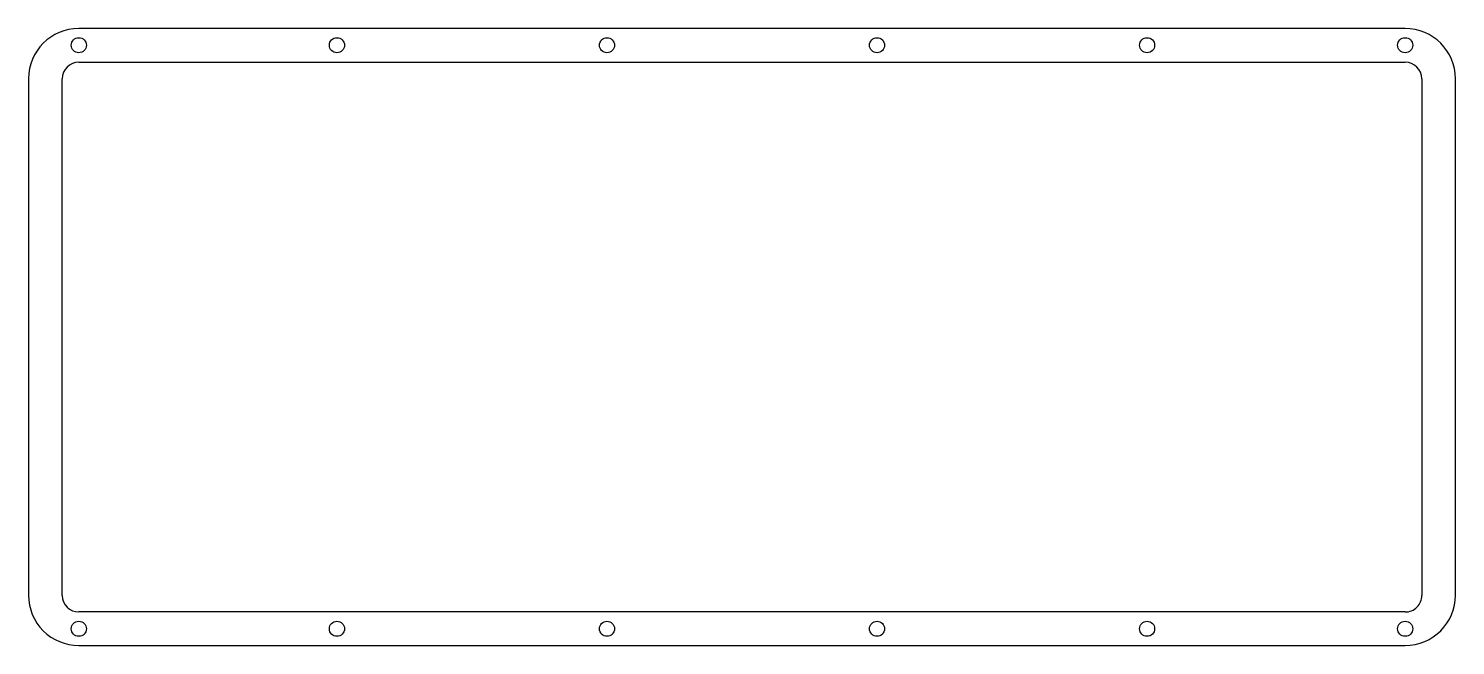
# Model space of a CAD drawing. Header units: millimetres. Extents: x 5 to 326, y 6 to 145.
import ezdxf

# ---------------------------------------------------------------- set-up
doc = ezdxf.new("R2010")
doc.units = ezdxf.units.MM

msp = doc.modelspace()

# ---------------------------------------------------------------- linework, layer by layer
at = {"color": 0}
for p, q in [((314.48, 144.8), (16.2, 144.8)), ((16.2, 137.22), (314.48, 137.22)), ((4.9, 133.49), (4.9, 17.3)), ((12.47, 17.25), (12.47, 133.49)), ((318.22, 133.49), (318.22, 17.25)), ((325.79, 17.3), (325.79, 133.49)), ((314.49, 13.52), (16.2, 13.52)), ((16.21, 5.99), (314.48, 5.99))]:
    msp.add_line(p, q, dxfattribs=at)
for centre in [(16.2, 141.03), (74.25, 141.03), (134.98, 141.03), (195.71, 141.03), (256.44, 141.03), (314.48, 141.03), (16.21, 9.75), (74.25, 9.75), (134.98, 9.75), (195.71, 9.75), (256.44, 9.75), (314.48, 9.75)]:
    msp.add_circle(centre, 1.7, dxfattribs=at)
for centre, radius, start, end in [((16.2, 133.49), 11.31, 90, 180), ((314.48, 133.49), 11.31, 0, 90), ((16.2, 133.49), 3.73, 90, 180), ((314.48, 133.49), 3.73, 0, 90), ((16.2, 17.3), 11.31, 179.9838, 270.0129), ((16.2, 17.25), 3.73, 180, 270), ((314.48, 17.3), 11.31, 270, 0), ((314.49, 17.25), 3.73, 270, 0.0028)]:
    msp.add_arc(centre, radius, start, end, dxfattribs=at)

doc.saveas('drawing.dxf')
